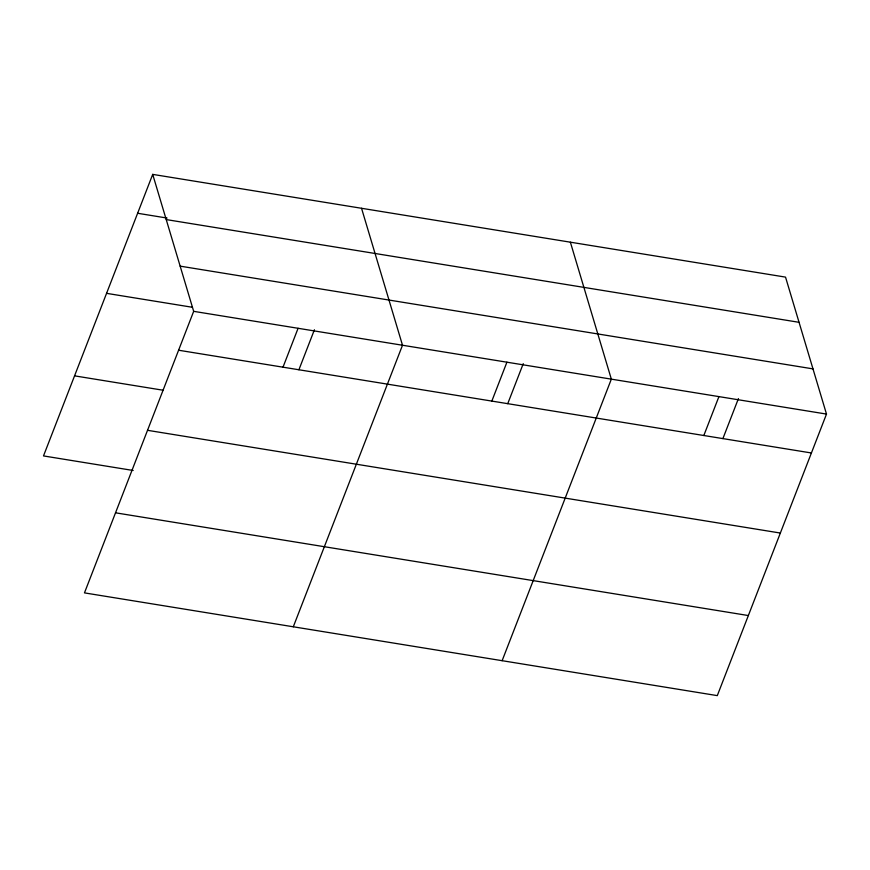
<?xml version="1.0" encoding="UTF-8"?>
<svg xmlns="http://www.w3.org/2000/svg" width="870" height="870" viewBox="0 0 870 870"><rect width="100%" height="100%" fill="white"/><g stroke="black" fill="none" stroke-linecap="round" stroke-linejoin="round"><path stroke-width="1.3" d="M152.707 174.381L193.673 311.34L84.466 592.883L717.293 695.619L826.5 414.076L785.534 277.117L152.707 174.381L43.5 455.923L133.186 470.485M283 367.183L298.084 328.294M298.91 369.75L314.418 329.752M293.299 626.791L402.505 345.238L361.539 208.278M491.833 401.092L506.916 362.192M507.743 403.658L523.261 363.649M502.131 660.689L611.338 379.146L570.372 242.186M703.83 435.511L718.924 396.611M722.905 438.589L738.423 398.58M137.623 213.27L167.073 218.055M166.224 219.577L799.051 322.313M180.155 266.144L812.982 368.88M106.564 293.342L192.237 307.251M193.673 311.34L826.5 414.076M178.589 350.229L811.416 452.976M74.559 375.851L162.907 390.195M147.53 430.313L780.357 533.049M115.525 512.811L748.352 615.547"/></g></svg>
